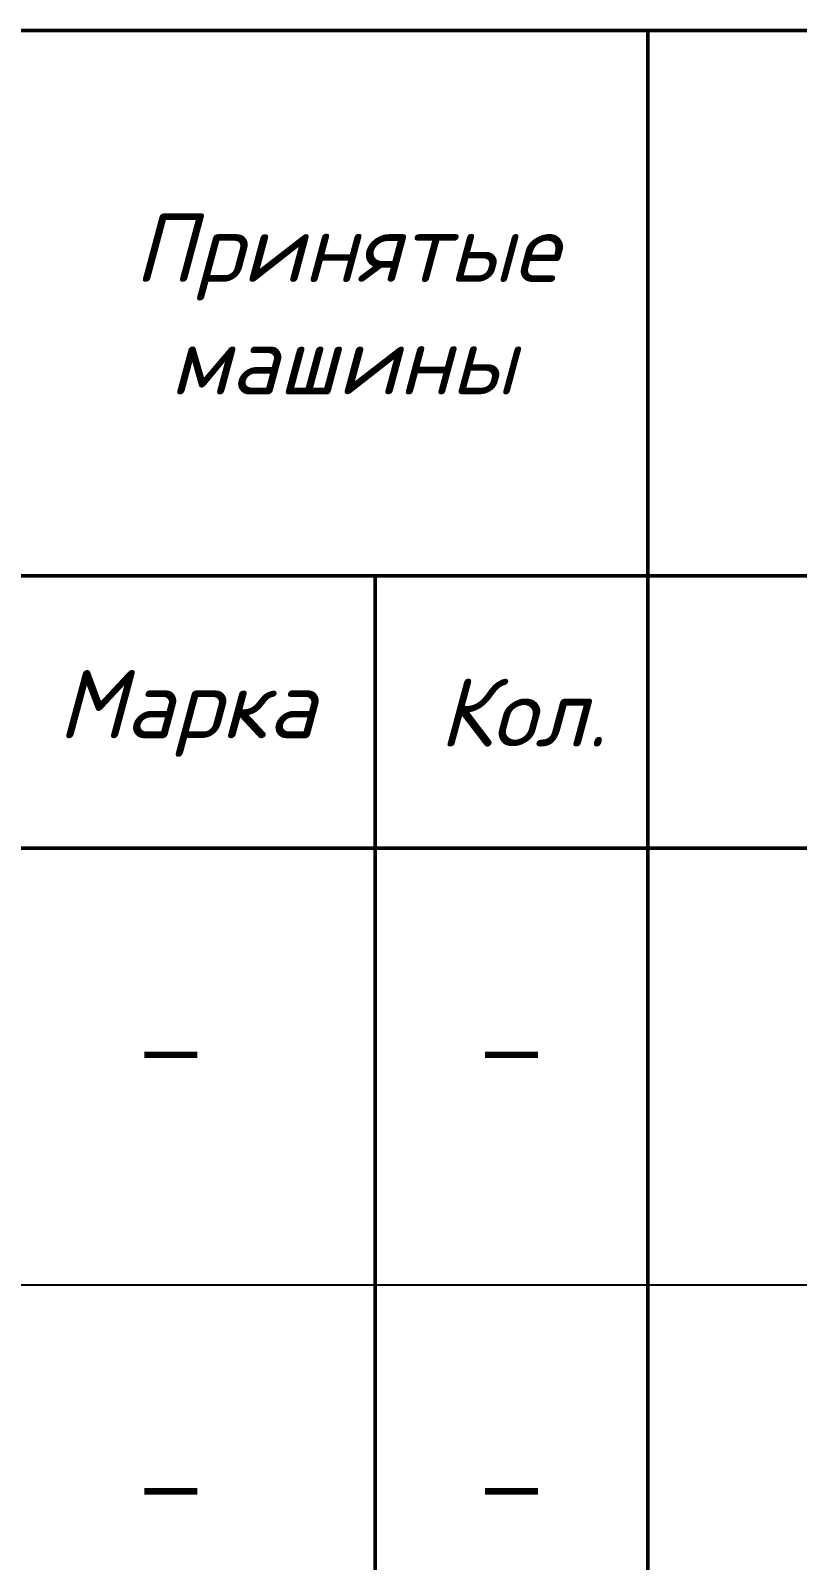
# Model space of a CAD drawing. Header units: millimetres. Extents: x 2279 to 5236, y 896 to 2828.
# Drawn here: x 5060.7 to 5088.9, y 1890.4 to 1946.4 of the extents above; entities that cross this region are included whole.
import ezdxf

# ---------------------------------------------------------------- set-up
doc = ezdxf.new("R2010")
doc.units = ezdxf.units.MM
doc.layers.add('PDF _!!ТОНКАЯ', color=7, linetype='Continuous')
doc.layers.add('PDF _Текст', color=7, linetype='Continuous')
doc.styles.add('PDF Arial', font='arial.ttf')
doc.styles.add('PDF ISOCPEUR Italic', font='isocpeui.ttf')

msp = doc.modelspace()

# ---------------------------------------------------------------- linework, layer by layer
at = {"layer": 'PDF _!!ТОНКАЯ', "lineweight": 50}
for points in [[(5205.373, 1804.644), (4908.395, 1804.644), (4908.395, 1946.423), (5205.373, 1946.423), (5205.373, 1916.45), (4908.395, 1916.45)], [(5083.364, 1946.423), (5083.364, 1804.644)], [(4968.383, 1926.441), (5123.371, 1926.441)], [(5073.373, 1926.441), (5073.373, 1804.644)]]:
    msp.add_lwpolyline(points, dxfattribs=at)
at = {"layer": 'PDF _!!ТОНКАЯ', "lineweight": 25}
msp.add_lwpolyline([(4908.395, 1900.447), (5165.367, 1900.447)], dxfattribs=at)

# ---------------------------------------------------------------- texts
at = {"layer": 'PDF _Текст', "attachment_point": 7}
for s, insert, char_height, style in [('Принятые', (5064.525, 1936.529), 2.4999, 'PDF ISOCPEUR Italic'), ('машины', (5065.838, 1933.087), 2.4999, 'PDF ISOCPEUR Italic'), ('Марка', (5061.731, 1919.806), 2.4999, 'PDF ISOCPEUR Italic'), ('Кол.', (5075.702, 1920.175), 2.4999, 'PDF ISOCPEUR Italic'), ('–', (5064.906, 1907.959), 2.5, 'PDF Arial'), ('–', (5077.395, 1907.959), 2.5, 'PDF Arial'), ('–', (5064.906, 1891.957), 2.5, 'PDF Arial'), ('–', (5077.395, 1891.957), 2.5, 'PDF Arial')]:
    msp.add_mtext(s, dxfattribs=dict(at, insert=insert, char_height=char_height, style=style))

doc.saveas('drawing.dxf')
